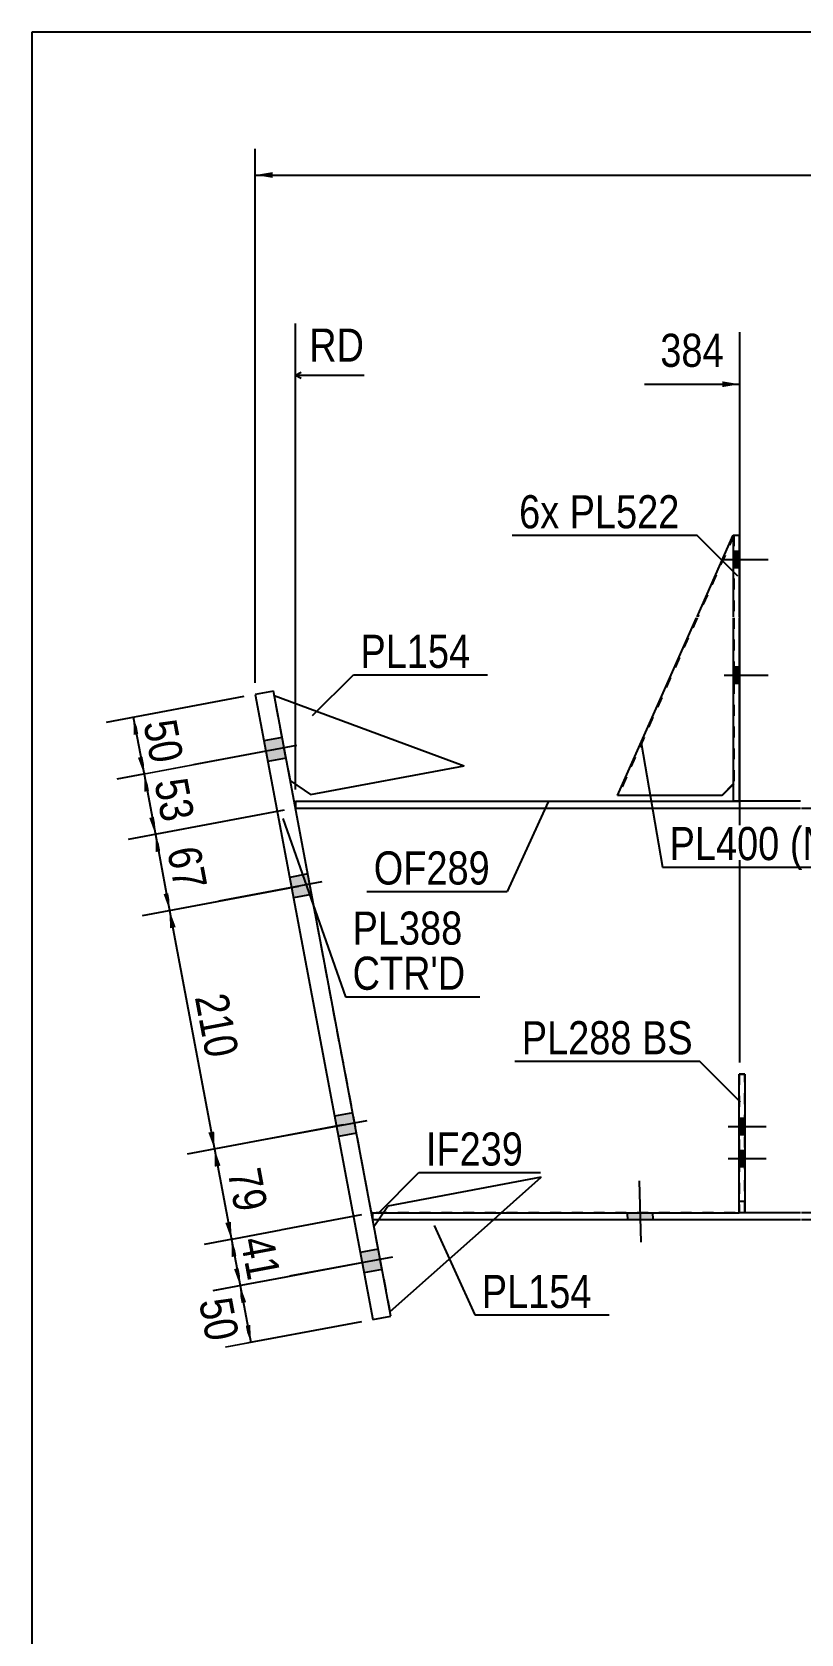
# Model space of a CAD drawing. Header units: millimetres. Extents: x -25 to 377, y -192 to 85.
# Drawn here: x -22.8 to 43.7, y -53.9 to 84.6 of the extents above; entities that cross this region are included whole.
import ezdxf

# ---------------------------------------------------------------- set-up
doc = ezdxf.new("R2010")
doc.units = ezdxf.units.MM
doc.linetypes.add('DXK_LINE_DOT1', pattern=[1.8814, 0.9407, -0.9407])
doc.linetypes.add('DXK_LINE_DOT2', pattern=[3.9198, 1.9599, -1.9599])
doc.styles.add('Arial Narrow', font='ARIALN.TTF', dxfattribs={"height": 0.2})

# ---------------------------------------------------------------- blocks, each defined once
blk = doc.blocks.new('Unknown-627304324-1201')
at = {"color": 5, "linetype": 'Continuous'}
for p, q in [((377.22, 84.6), (-22.78, 84.6)), ((-22.78, 84.6), (-22.78, -192.4))]:
    blk.add_line(p, q, dxfattribs=at)
blk = doc.blocks.new('Part-627304324-1987 - 1602')
at = {"color": 2, "linetype": 'Continuous'}
for p, q in [((6.69, -18.1), (6.69, -17.5)), ((6.69, -17.5), (38.36, -17.5)), ((43.66, -17.5), (38.86, -17.5)), ((51.76, -17.5), (43.76, -17.5)), ((62.31, -17.5), (51.86, -17.5)), ((70.41, -17.5), (62.41, -17.5)), ((81.06, -17.5), (70.51, -17.5)), ((89.16, -17.5), (81.16, -17.5)), ((94.76, -17.5), (89.26, -17.5)), ((100.06, -17.5), (95.26, -17.5)), ((108.16, -17.5), (100.16, -17.5)), ((118.81, -17.5), (108.26, -17.5)), ((126.91, -17.5), (118.91, -17.5)), ((137.56, -17.5), (127.01, -17.5)), ((141.72, -17.5), (137.66, -17.5)), ((141.74, -17.87), (141.72, -17.5)), ((43.66, -18.1), (6.69, -18.1)), ((51.76, -18.1), (43.76, -18.1)), ((62.31, -18.1), (51.86, -18.1)), ((70.41, -18.1), (62.41, -18.1)), ((81.06, -18.1), (70.51, -18.1)), ((89.16, -18.1), (81.16, -18.1)), ((100.06, -18.1), (89.26, -18.1)), ((108.16, -18.1), (100.16, -18.1)), ((118.81, -18.1), (108.26, -18.1)), ((126.91, -18.1), (118.91, -18.1)), ((137.56, -18.1), (127.01, -18.1)), ((141.72, -18.1), (137.66, -18.1))]:
    blk.add_line(p, q, dxfattribs=at)
at = {"color": 7, "linetype": 'DXK_LINE_DOT1'}
for p, q in [((141.75, -18.1), (141.74, -17.87)), ((141.72, -18.1), (141.75, -18.1))]:
    blk.add_line(p, q, dxfattribs=at)
blk = doc.blocks.new('Part-627304324-1982 - 1602')
at = {"color": 2, "linetype": 'Continuous'}
for p, q in [((0, 18.1), (0, 17.5)), ((0, 18.1), (37.86, 18.1)), ((43.66, 18.1), (38.36, 18.1)), ((0, 17.5), (43.66, 17.5))]:
    blk.add_line(p, q, dxfattribs=at)
at = {"color": 7, "linetype": 'DXK_LINE_DOT1'}
blk.add_line((38.36, 18.1), (37.86, 18.1), dxfattribs=at)
blk = doc.blocks.new('Part-627304324-1672 - 1602')
at = {"color": 7, "linetype": 'DXK_LINE_DOT1'}
for p, q in [((6.57, -17.5), (0, 17.5)), ((0, 17.5), (43.66, 17.5)), ((43.76, 17.5), (51.76, 17.5)), ((51.86, 17.5), (62.31, 17.5)), ((62.41, 17.5), (70.41, 17.5)), ((70.51, 17.5), (81.06, 17.5)), ((81.16, 17.5), (89.16, 17.5)), ((89.26, 17.5), (100.06, 17.5)), ((100.16, 17.5), (108.16, 17.5)), ((108.26, 17.5), (118.81, 17.5)), ((118.91, 17.5), (126.91, 17.5)), ((127.01, 17.5), (137.56, 17.5)), ((137.66, 17.5), (141.77, 17.5)), ((141.77, 17.5), (141.77, -17.5)), ((43.66, -17.5), (6.69, -17.5)), ((51.76, -17.5), (43.76, -17.5)), ((62.31, -17.5), (51.86, -17.5)), ((70.41, -17.5), (62.41, -17.5)), ((81.06, -17.5), (70.51, -17.5)), ((89.16, -17.5), (81.16, -17.5)), ((100.06, -17.5), (89.26, -17.5)), ((108.16, -17.5), (100.16, -17.5)), ((118.81, -17.5), (108.26, -17.5)), ((126.91, -17.5), (118.91, -17.5)), ((137.56, -17.5), (127.01, -17.5)), ((141.77, -17.5), (137.66, -17.5))]:
    blk.add_line(p, q, dxfattribs=at)
at = {"color": 2, "linetype": 'Continuous'}
for p, q in [((6.69, -17.5), (6.57, -17.5)), ((141.76, -17.5), (141.72, -17.5))]:
    blk.add_line(p, q, dxfattribs=at)
blk = doc.blocks.new('Bolt-627304324-1611 - 1602')
at = {"linetype": 'Continuous'}
for points in [[(-2.72, 23.3), (-2.38, 21.53), (-0.81, 21.82), (-1.14, 23.59)], [(-2.72, 23.3), (-2.38, 21.53), (-0.81, 21.82), (-1.14, 23.59)], [(-0.5, 11.5), (-0.17, 9.74), (1.4, 10.03), (1.07, 11.8)], [(-0.5, 11.5), (-0.17, 9.74), (1.4, 10.03), (1.07, 11.8)], [(3.37, -9.13), (3.71, -10.9), (5.28, -10.61), (4.95, -8.84)], [(3.37, -9.13), (3.71, -10.9), (5.28, -10.61), (4.95, -8.84)], [(5.59, -20.93), (5.92, -22.7), (7.49, -22.4), (7.16, -20.63)], [(5.59, -20.93), (5.92, -22.7), (7.49, -22.4), (7.16, -20.63)]]:
    blk.add_hatch(color=3, dxfattribs=at).paths.add_polyline_path(points)
at = {"color": 3, "linetype": 'Continuous'}
for p, q in [((-1.14, 23.59), (-2.72, 23.3)), ((-1.14, 23.59), (-2.72, 23.3)), ((0.08, 22.91), (-8.84, 21.23)), ((0.08, 22.91), (-8.84, 21.23)), ((-0.81, 21.82), (-2.38, 21.53)), ((-0.81, 21.82), (-2.38, 21.53)), ((2.29, 11.11), (-6.63, 9.44)), ((2.29, 11.11), (-6.63, 9.44)), ((1.07, 11.8), (-0.5, 11.5)), ((1.07, 11.8), (-0.5, 11.5)), ((1.4, 10.03), (-0.17, 9.74)), ((1.4, 10.03), (-0.17, 9.74)), ((6.17, -9.53), (-2.75, -11.2)), ((6.17, -9.53), (-2.75, -11.2)), ((4.95, -8.84), (3.37, -9.13)), ((4.95, -8.84), (3.37, -9.13)), ((5.28, -10.61), (3.71, -10.9)), ((5.28, -10.61), (3.71, -10.9)), ((7.16, -20.63), (5.59, -20.93)), ((7.16, -20.63), (5.59, -20.93)), ((8.38, -21.32), (-0.54, -22.99)), ((8.38, -21.32), (-0.54, -22.99)), ((7.49, -22.4), (5.92, -22.7)), ((7.49, -22.4), (5.92, -22.7))]:
    blk.add_line(p, q, dxfattribs=at)
blk = doc.blocks.new('Bolt-627304324-1619 - 1602')
at = {"color": 3, "linetype": 'DXK_LINE_DOT2'}
for p, q in [((38.36, -9.32), (38.86, -9.32)), ((37.56, -10.02), (38.86, -10.02)), ((38.36, -10.72), (38.86, -10.72)), ((38.36, -12.1), (38.86, -12.1)), ((37.56, -12.8), (38.86, -12.8)), ((38.36, -13.5), (38.86, -13.5))]:
    blk.add_line(p, q, dxfattribs=at)
blk = doc.blocks.new('Bolt-627304324-2347 - 1602')
at = {"linetype": 'Continuous'}
for points in [[(38.36, 38.3), (38.36, 39.7), (37.86, 39.7), (37.86, 38.3)], [(38.36, 38.3), (38.36, 39.7), (37.86, 39.7), (37.86, 38.3)], [(38.36, 38.3), (38.36, 39.7), (37.86, 39.7), (37.86, 38.3)], [(38.36, 28.3), (38.36, 29.7), (37.86, 29.7), (37.86, 28.3)], [(38.36, 28.3), (38.36, 29.7), (37.86, 29.7), (37.86, 28.3)], [(38.36, 28.3), (38.36, 29.7), (37.86, 29.7), (37.86, 28.3)]]:
    blk.add_hatch(color=3, dxfattribs=at).paths.add_polyline_path(points)
at = {"color": 3, "linetype": 'Continuous'}
for p, q in [((37.06, 39), (40.86, 39)), ((37.06, 39), (40.86, 39)), ((37.06, 39), (40.86, 39)), ((37.86, 39.7), (38.36, 39.7)), ((37.86, 39.7), (38.36, 39.7)), ((37.86, 39.7), (38.36, 39.7)), ((37.86, 38.3), (38.36, 38.3)), ((37.86, 38.3), (38.36, 38.3)), ((37.86, 38.3), (38.36, 38.3)), ((37.86, 29.7), (38.36, 29.7)), ((37.86, 29.7), (38.36, 29.7)), ((37.86, 29.7), (38.36, 29.7)), ((37.06, 29), (40.86, 29)), ((37.06, 29), (40.86, 29)), ((37.06, 29), (40.86, 29)), ((37.86, 28.3), (38.36, 28.3)), ((37.86, 28.3), (38.36, 28.3)), ((37.86, 28.3), (38.36, 28.3))]:
    blk.add_line(p, q, dxfattribs=at)
blk = doc.blocks.new('Part-627304324-1721 - 1602')
at = {"color": 2, "linetype": 'Continuous'}
for p, q in [((21.26, -14.42), (7.99, -16.92)), ((17.79, -17.5), (21.26, -14.42)), ((7.59, -17.5), (7.99, -16.92)), ((6.79, -18.67), (7.18, -18.1)), ((8.18, -26.04), (17.12, -18.1))]:
    blk.add_line(p, q, dxfattribs=at)
at = {"color": 7, "linetype": 'DXK_LINE_DOT1'}
for p, q in [((7.18, -18.1), (7.59, -17.5)), ((17.12, -18.1), (17.79, -17.5)), ((8.18, -26.04), (6.79, -18.67))]:
    blk.add_line(p, q, dxfattribs=at)
blk = doc.blocks.new('Part-627304324-2357 - 1602')
at = {"color": 2, "linetype": 'Continuous'}
for p, q in [((34.73, 34.05), (37.86, 41.1)), ((27.86, 18.6), (34.68, 33.95)), ((37.86, 19.6), (36.86, 18.6)), ((36.86, 18.6), (27.86, 18.6))]:
    blk.add_line(p, q, dxfattribs=at)
at = {"color": 7, "linetype": 'DXK_LINE_DOT1'}
for p, q in [((37.86, 41.1), (37.86, 34.05)), ((37.86, 33.95), (37.86, 19.6))]:
    blk.add_line(p, q, dxfattribs=at)
blk = doc.blocks.new('Part-627304324-2298 - 1602')
at = {"color": 2, "linetype": 'Continuous'}
for p, q in [((37.86, 41.1), (37.86, 34.05)), ((37.86, 41.1), (38.36, 41.1)), ((38.36, 41.1), (38.36, 34.05)), ((37.86, 33.95), (37.86, 18.1)), ((38.36, 33.95), (38.36, 18.1)), ((37.86, 18.1), (38.36, 18.1))]:
    blk.add_line(p, q, dxfattribs=at)
blk = doc.blocks.new('Part-627304324-2335 - 1602')
at = {"color": 2, "linetype": 'Continuous'}
for p, q in [((-1.9, 27.62), (-3.47, 27.33)), ((-3.47, 27.33), (6.68, -26.73)), ((8.25, -26.43), (-1.9, 27.62)), ((6.68, -26.73), (8.25, -26.43))]:
    blk.add_line(p, q, dxfattribs=at)
blk = doc.blocks.new('Part-627304324-2340 - 1602')
at = {"color": 2, "linetype": 'Continuous'}
for p, q in [((-1.83, 27.23), (14.58, 21.15)), ((1.31, 18.66), (14.58, 21.15)), ((-0.44, 19.86), (1.31, 18.66))]:
    blk.add_line(p, q, dxfattribs=at)
at = {"color": 7, "linetype": 'DXK_LINE_DOT1'}
blk.add_line((-0.44, 19.86), (-1.83, 27.23), dxfattribs=at)
blk = doc.blocks.new('Bolt-627304324-2341 - 1602')
at = {"linetype": 'Continuous'}
blk.add_hatch(color=3, dxfattribs=at).paths.add_polyline_path([(28.73, -18.16), (30.93, -18.1), (30.91, -17.44), (28.72, -17.5)])
blk.add_hatch(color=3, dxfattribs=at).paths.add_polyline_path([(28.73, -18.16), (30.93, -18.1), (30.91, -17.44), (28.72, -17.5)])
at = {"color": 3, "linetype": 'Continuous'}
for p, q in [((29.89, -20.04), (29.74, -14.74)), ((29.89, -20.04), (29.74, -14.74)), ((28.73, -18.16), (28.72, -17.5)), ((28.73, -18.16), (28.72, -17.5)), ((30.93, -18.1), (30.91, -17.44)), ((30.93, -18.1), (30.91, -17.44))]:
    blk.add_line(p, q, dxfattribs=at)
blk = doc.blocks.new('Part-627304324-2362 - 1602')
at = {"color": 2, "linetype": 'Continuous'}
for p, q in [((38.36, -17.5), (38.36, -5.5)), ((38.36, -5.5), (38.86, -5.5)), ((38.86, -5.5), (38.86, -17.5)), ((38.86, -17.5), (38.36, -17.5))]:
    blk.add_line(p, q, dxfattribs=at)
at = {"color": 7, "linetype": 'DXK_LINE_DOT1'}
blk.add_line((38.36, -16.5), (38.86, -16.5), dxfattribs=at)
blk = doc.blocks.new('Bolt-627304324-2363 - 1602')
at = {"linetype": 'Continuous'}
for points in [[(38.36, -9.32), (38.36, -10.72), (38.86, -10.72), (38.86, -9.32)], [(38.36, -12.1), (38.36, -13.5), (38.86, -13.5), (38.86, -12.1)]]:
    blk.add_hatch(color=3, dxfattribs=at).paths.add_polyline_path(points)
at = {"color": 3, "linetype": 'Continuous'}
for p, q in [((38.36, -9.32), (38.86, -9.32)), ((37.41, -10.02), (40.71, -10.02)), ((38.36, -10.72), (38.86, -10.72)), ((38.36, -12.1), (38.86, -12.1)), ((37.41, -12.8), (40.71, -12.8)), ((38.36, -13.5), (38.86, -13.5))]:
    blk.add_line(p, q, dxfattribs=at)
blk = doc.blocks.new('Part-627304324-2383 - 1602')
at = {"color": 7, "linetype": 'DXK_LINE_DOT1'}
for p, q in [((38.36, -5.5), (38.36, -17.5)), ((38.86, -5.5), (38.36, -5.5)), ((38.86, -17.5), (38.86, -5.5))]:
    blk.add_line(p, q, dxfattribs=at)
blk = doc.blocks.new('Part-627304324-2388 - 1602')
at = {"color": 7, "linetype": 'DXK_LINE_DOT1'}
for p, q in [((37.91, 41.1), (34.78, 34.05)), ((37.91, 41.1), (37.91, 34.05)), ((34.73, 33.95), (27.91, 18.6)), ((37.91, 33.95), (37.91, 19.6)), ((37.91, 19.6), (37.86, 19.55)), ((36.86, 18.6), (27.91, 18.6))]:
    blk.add_line(p, q, dxfattribs=at)
at = {"color": 2, "linetype": 'Continuous'}
for p, q in [((37.86, 19.55), (36.91, 18.6)), ((36.91, 18.6), (36.86, 18.6))]:
    blk.add_line(p, q, dxfattribs=at)
blk = doc.blocks.new('StraightDimension-627304324-11019 - 1602')
at = {"linetype": 'Continuous'}
for points in [[(-5.51, -21.32), (-5.54, -19.8), (-5.02, -21.22)], [(-4.82, -22.27), (-4.79, -23.79), (-5.31, -22.36)]]:
    blk.add_hatch(color=7, dxfattribs=at).paths.add_polyline_path(points)
at = {"color": 7, "linetype": 'Continuous'}
for p, q in [((5.7, -17.68), (-7.9, -20.24)), ((-5.54, -19.8), (-4.79, -23.79)), ((6.34, -21.7), (-7.15, -24.24))]:
    blk.add_line(p, q, dxfattribs=at)
at = {"color": 0}
blk.add_wipeout([(-4.57, -24.15), (-0.44, -23.38), (-1.34, -18.6), (-5.46, -19.38)], dxfattribs=at)
at = {"color": 3, "style": 'Arial Narrow'}
blk.add_text('41', height=2.863, rotation=-79.3661, dxfattribs=at).set_placement((-4.76, -19.86))
blk = doc.blocks.new('StraightDimension-627304324-11018 - 1602')
at = {"linetype": 'Continuous'}
for points in [[(-4.76, -25.31), (-4.79, -23.79), (-4.26, -25.22)], [(-3.9, -27.19), (-3.86, -28.71), (-4.39, -27.28)]]:
    blk.add_hatch(color=7, dxfattribs=at).paths.add_polyline_path(points)
at = {"color": 7, "linetype": 'Continuous'}
for p, q in [((6.34, -21.7), (-7, -24.21)), ((-4.79, -23.79), (-3.86, -28.71)), ((5.7, -26.91), (-6.08, -29.12))]:
    blk.add_line(p, q, dxfattribs=at)
at = {"color": 0}
blk.add_wipeout([(-8.15, -29.44), (-4.03, -28.66), (-4.92, -23.89), (-9.05, -24.67)], dxfattribs=at)
at = {"color": 3, "style": 'Arial Narrow'}
blk.add_text('50', height=2.863, rotation=-79.3661, dxfattribs=at).set_placement((-8.35, -25.15))
blk = doc.blocks.new('StraightDimension-627304324-11020 - 1602')
at = {"linetype": 'Continuous'}
for points in [[(-6.97, -13.51), (-7, -11.99), (-6.48, -13.42)], [(-5.57, -18.28), (-5.54, -19.8), (-6.06, -18.37)]]:
    blk.add_hatch(color=7, dxfattribs=at).paths.add_polyline_path(points)
at = {"color": 7, "linetype": 'Continuous'}
for p, q in [((4.13, -9.9), (-9.36, -12.43)), ((-7, -11.99), (-5.54, -19.8)), ((5.7, -17.68), (-7.9, -20.24))]:
    blk.add_line(p, q, dxfattribs=at)
at = {"color": 0}
blk.add_wipeout([(-5.68, -18.25), (-1.55, -17.48), (-2.44, -12.7), (-6.57, -13.48)], dxfattribs=at)
at = {"color": 3, "style": 'Arial Narrow'}
blk.add_text('79', height=2.863, rotation=-79.3661, dxfattribs=at).set_placement((-5.87, -13.96))
blk = doc.blocks.new('StraightDimension-627304324-11021 - 1602')
at = {"linetype": 'Continuous'}
for points in [[(-10.85, 7.11), (-10.88, 8.63), (-10.35, 7.2)], [(-7.03, -10.47), (-7, -11.99), (-7.53, -10.56)]]:
    blk.add_hatch(color=7, dxfattribs=at).paths.add_polyline_path(points)
at = {"color": 7, "linetype": 'Continuous'}
for p, q in [((0.26, 10.72), (-13.24, 8.19)), ((-10.88, 8.63), (-7, -11.99)), ((4.13, -9.9), (-9.36, -12.43))]:
    blk.add_line(p, q, dxfattribs=at)
at = {"color": 0}
blk.add_wipeout([(-8.18, -4.94), (-4.05, -4.16), (-5.28, 2.41), (-9.41, 1.63)], dxfattribs=at)
at = {"color": 3, "style": 'Arial Narrow'}
blk.add_text('210', height=2.863, rotation=-79.3661, dxfattribs=at).set_placement((-8.71, 1.15))
blk = doc.blocks.new('StraightDimension-627304324-11022 - 1602')
at = {"linetype": 'Continuous'}
for points in [[(-12.08, 13.7), (-12.11, 15.22), (-11.59, 13.8)], [(-10.91, 10.15), (-10.88, 8.63), (-11.4, 10.06)]]:
    blk.add_hatch(color=7, dxfattribs=at).paths.add_polyline_path(points)
at = {"color": 7, "linetype": 'Continuous'}
for p, q in [((-0.98, 17.32), (-14.47, 14.78)), ((-12.11, 15.22), (-10.88, 8.63)), ((0.26, 10.72), (-13.24, 8.19))]:
    blk.add_line(p, q, dxfattribs=at)
at = {"color": 0}
blk.add_wipeout([(-10.9, 9.57), (-6.77, 10.35), (-7.67, 15.12), (-11.8, 14.34)], dxfattribs=at)
at = {"color": 3, "style": 'Arial Narrow'}
blk.add_text('67', height=2.863, rotation=-79.3661, dxfattribs=at).set_placement((-11.1, 13.86))
blk = doc.blocks.new('StraightDimension-627304324-11023 - 1602')
at = {"linetype": 'Continuous'}
for points in [[(-13.06, 18.91), (-13.09, 20.43), (-12.57, 19.01)], [(-12.15, 16.75), (-12.11, 15.22), (-12.64, 16.65)]]:
    blk.add_hatch(color=7, dxfattribs=at).paths.add_polyline_path(points)
at = {"color": 7, "linetype": 'Continuous'}
for p, q in [((-4.39, 22.07), (-15.45, 19.99)), ((-13.09, 20.43), (-12.11, 15.22)), ((-0.98, 17.32), (-14.47, 14.78))]:
    blk.add_line(p, q, dxfattribs=at)
at = {"color": 0}
blk.add_wipeout([(-12.01, 15.47), (-7.88, 16.25), (-8.78, 21.02), (-12.9, 20.24)], dxfattribs=at)
at = {"color": 3, "style": 'Arial Narrow'}
blk.add_text('53', height=2.863, rotation=-79.3661, dxfattribs=at).set_placement((-12.2, 19.76))
blk = doc.blocks.new('StraightDimension-627304324-11024 - 1602')
at = {"linetype": 'Continuous'}
for points in [[(-13.98, 23.83), (-14.02, 25.35), (-13.49, 23.92)], [(-13.12, 21.95), (-13.09, 20.43), (-13.62, 21.86)]]:
    blk.add_hatch(color=7, dxfattribs=at).paths.add_polyline_path(points)
at = {"color": 7, "linetype": 'Continuous'}
for p, q in [((-4.46, 27.14), (-16.37, 24.91)), ((-14.02, 25.35), (-13.09, 20.43)), ((-4.39, 22.07), (-15.45, 19.99))]:
    blk.add_line(p, q, dxfattribs=at)
at = {"color": 0}
blk.add_wipeout([(-12.96, 20.53), (-8.83, 21.31), (-9.73, 26.08), (-13.86, 25.31)], dxfattribs=at)
at = {"color": 3, "style": 'Arial Narrow'}
blk.add_text('50', height=2.863, rotation=-79.3661, dxfattribs=at).set_placement((-13.15, 24.83))
blk = doc.blocks.new('StraightDimension-627304324-13144 - 1602')
at = {"linetype": 'Continuous'}
blk.add_hatch(color=7, dxfattribs=at).paths.add_polyline_path([(36.91, 54.4), (38.41, 54.15), (36.91, 53.9)])
at = {"color": 7, "linetype": 'Continuous'}
for p, q in [((38.41, -4.5), (38.41, 58.65)), ((30.18, 54.15), (38.41, 54.15))]:
    blk.add_line(p, q, dxfattribs=at)
at = {"color": 0, "linetype": 'Continuous'}
blk.add_wipeout([(6.53, 55.5), (6.53, 59.7), (0.59, 59.7), (0.59, 55.5)], dxfattribs=at)
at = {"color": 7, "linetype": 'Continuous'}
for p, q in [((0, 19.1), (0, 59.4)), ((0.5, 55.15), (0, 54.9)), ((0.5, 54.65), (0, 54.9)), ((5.93, 54.9), (0, 54.9))]:
    blk.add_line(p, q, dxfattribs=at)
at = {"color": 3, "linetype": 'Continuous', "style": 'Arial Narrow'}
blk.add_text('RD', height=2.863, dxfattribs=at).set_placement((1.19, 56.1))
at = {"color": 0}
blk.add_wipeout([(37.63, 55.05), (37.63, 59.25), (30.95, 59.25), (30.95, 55.05)], dxfattribs=at)
at = {"color": 3, "style": 'Arial Narrow'}
blk.add_text('384', height=2.863, dxfattribs=at).set_placement((31.55, 55.65))
blk = doc.blocks.new('StraightDimension-627304324-16945 - 1602')
at = {"linetype": 'Continuous'}
blk.add_hatch(color=7, dxfattribs=at).paths.add_polyline_path([(-1.97, 71.99), (-3.47, 72.24), (-1.97, 72.49)])
at = {"color": 7, "linetype": 'Continuous'}
for p, q in [((-3.47, 28.33), (-3.47, 74.49)), ((-3.47, 72.24), (363.18, 72.24))]:
    blk.add_line(p, q, dxfattribs=at)
blk = doc.blocks.new('Mark-627304324-8583 - 1602')
at = {"color": 0}
blk.add_wipeout([(19.69, -13.41), (19.69, -10.41), (11.28, -10.41), (11.28, -13.41)], dxfattribs=at)
blk.add_wipeout([(19.69, -13.41), (19.69, -10.41), (11.28, -10.41), (11.28, -13.41)], dxfattribs=at)
at = {"color": 7, "linetype": 'Continuous'}
for p, q in [((7.15, -17.55), (10.68, -14.01)), ((10.68, -14.01), (21.19, -14.01))]:
    blk.add_line(p, q, dxfattribs=at)
at = {"color": 3, "style": 'Arial Narrow'}
blk.add_text('IF239', height=2.863, dxfattribs=at).set_placement((11.28, -13.41))
blk = doc.blocks.new('MarkSet-627304324-8507 - 1602')
at = {"color": 0}
for points in [[(29.07, -3.79), (29.07, -0.79), (19.57, -0.79), (19.57, -3.79)], [(34.35, -3.79), (34.35, -0.79), (29.97, -0.79), (29.97, -3.79)]]:
    blk.add_wipeout(points, dxfattribs=at)
for points in [[(29.07, -3.79), (29.07, -0.79), (19.57, -0.79), (19.57, -3.79)], [(34.35, -3.79), (34.35, -0.79), (29.97, -0.79), (29.97, -3.79)]]:
    blk.add_wipeout(points, dxfattribs=at)
at = {"color": 7, "linetype": 'Continuous'}
for p in [(18.97, -4.39), (38.49, -7.93)]:
    blk.add_line(p, (34.95, -4.39), dxfattribs=at)
at = {"color": 3, "style": 'Arial Narrow'}
for s, p in [('PL288', (19.57, -3.79)), ('BS', (29.97, -3.79))]:
    blk.add_text(s, height=2.863, dxfattribs=at).set_placement(p)
blk = doc.blocks.new('MarkSet-627304324-8541 - 1602')
at = {"color": 7, "linetype": 'Continuous'}
blk.add_line((38.25, 37.55), (34.71, 41.09), dxfattribs=at)
at = {"color": 0}
for points in [[(22.81, 41.69), (22.81, 44.69), (19.34, 44.69), (19.34, 41.69)], [(33.21, 41.69), (33.21, 44.69), (23.71, 44.69), (23.71, 41.69)]]:
    blk.add_wipeout(points, dxfattribs=at)
for points in [[(22.81, 41.69), (22.81, 44.69), (19.34, 44.69), (19.34, 41.69)], [(33.21, 41.69), (33.21, 44.69), (23.71, 44.69), (23.71, 41.69)]]:
    blk.add_wipeout(points, dxfattribs=at)
at = {"color": 7, "linetype": 'Continuous'}
blk.add_line((18.74, 41.09), (34.71, 41.09), dxfattribs=at)
at = {"color": 3, "style": 'Arial Narrow'}
for s, p in [('6x', (19.34, 41.69)), ('PL522', (23.71, 41.69))]:
    blk.add_text(s, height=2.863, dxfattribs=at).set_placement(p)
blk = doc.blocks.new('Mark-627304324-8550 - 1602')
at = {"color": 0}
blk.add_wipeout([(25.62, -25.73), (25.62, -22.73), (16.11, -22.73), (16.11, -25.73)], dxfattribs=at)
blk.add_wipeout([(25.62, -25.73), (25.62, -22.73), (16.11, -22.73), (16.11, -25.73)], dxfattribs=at)
at = {"color": 7, "linetype": 'Continuous'}
for p, q in [((11.98, -18.59), (15.51, -26.33)), ((15.51, -26.33), (27.12, -26.33))]:
    blk.add_line(p, q, dxfattribs=at)
at = {"color": 3, "style": 'Arial Narrow'}
blk.add_text('PL154', height=2.863, dxfattribs=at).set_placement((16.11, -25.73))
blk = doc.blocks.new('Mark-627304324-8580 - 1602')
at = {"color": 7, "linetype": 'Continuous'}
blk.add_line((21.85, 18.03), (18.32, 10.29), dxfattribs=at)
at = {"color": 0}
blk.add_wipeout([(16.82, 10.89), (16.82, 13.89), (6.77, 13.89), (6.77, 10.89)], dxfattribs=at)
blk.add_wipeout([(16.82, 10.89), (16.82, 13.89), (6.77, 13.89), (6.77, 10.89)], dxfattribs=at)
at = {"color": 7, "linetype": 'Continuous'}
blk.add_line((6.17, 10.29), (18.32, 10.29), dxfattribs=at)
at = {"color": 3, "style": 'Arial Narrow'}
blk.add_text('OF289', height=2.863, dxfattribs=at).set_placement((6.77, 10.89))
blk = doc.blocks.new('Mark-627304324-8619 - 1602')
at = {"color": 0}
for points in [[(14.45, 5.69), (14.45, 8.69), (4.94, 8.69), (4.94, 5.69)], [(14.7, 1.79), (14.7, 4.79), (4.94, 4.79), (4.94, 1.79)]]:
    blk.add_wipeout(points, dxfattribs=at)
for points in [[(14.45, 5.69), (14.45, 8.69), (4.94, 8.69), (4.94, 5.69)], [(14.7, 1.79), (14.7, 4.79), (4.94, 4.79), (4.94, 1.79)]]:
    blk.add_wipeout(points, dxfattribs=at)
at = {"color": 7, "linetype": 'Continuous'}
for p, q in [((-1.08, 16.61), (4.34, 1.19)), ((4.34, 1.19), (15.95, 1.19))]:
    blk.add_line(p, q, dxfattribs=at)
at = {"color": 3, "style": 'Arial Narrow'}
blk.add_text('PL388', height=2.863, dxfattribs=at).set_placement((4.94, 5.69))
at = {"color": 1, "style": 'Arial Narrow'}
blk.add_text("CTR'D", height=2.863, dxfattribs=at).set_placement((4.94, 1.79))
blk = doc.blocks.new('Mark-627304324-8622 - 1602')
at = {"color": 0}
blk.add_wipeout([(15.12, 29.62), (15.12, 32.62), (5.62, 32.62), (5.62, 29.62)], dxfattribs=at)
blk.add_wipeout([(15.12, 29.62), (15.12, 32.62), (5.62, 32.62), (5.62, 29.62)], dxfattribs=at)
at = {"color": 7, "linetype": 'Continuous'}
for p, q in [((1.48, 25.49), (5.02, 29.02)), ((5.02, 29.02), (16.62, 29.02))]:
    blk.add_line(p, q, dxfattribs=at)
at = {"color": 3, "style": 'Arial Narrow'}
blk.add_text('PL154', height=2.863, dxfattribs=at).set_placement((5.62, 29.62))
blk = doc.blocks.new('Mark-627304324-8625 - 1602')
at = {"color": 0}
for points in [[(41.85, 13), (41.85, 16), (32.35, 16), (32.35, 13)], [(50.42, 13), (50.42, 16), (42.75, 16), (42.75, 13)]]:
    blk.add_wipeout(points, dxfattribs=at)
for points in [[(41.85, 13), (41.85, 16), (32.35, 16), (32.35, 13)], [(50.42, 13), (50.42, 16), (42.75, 16), (42.75, 13)]]:
    blk.add_wipeout(points, dxfattribs=at)
at = {"color": 7, "linetype": 'Continuous'}
for p, q in [((29.89, 23.13), (31.75, 12.4)), ((31.75, 12.4), (51.02, 12.4))]:
    blk.add_line(p, q, dxfattribs=at)
at = {"color": 3, "style": 'Arial Narrow'}
for s, p in [('PL400', (32.35, 13)), ('(N/', (42.75, 13)), ('S)', (47.13, 13))]:
    blk.add_text(s, height=2.863, dxfattribs=at).set_placement(p)

msp = doc.modelspace()

# ---------------------------------------------------------------- block references
for name in ['Unknown-627304324-1201', 'Part-627304324-2357 - 1602', 'Part-627304324-2388 - 1602', 'Part-627304324-2298 - 1602', 'Bolt-627304324-2347 - 1602', 'Part-627304324-2335 - 1602', 'Part-627304324-2340 - 1602', 'Bolt-627304324-1611 - 1602', 'Part-627304324-1982 - 1602', 'Part-627304324-1672 - 1602', 'Part-627304324-2362 - 1602', 'Part-627304324-2383 - 1602', 'Bolt-627304324-2363 - 1602', 'Bolt-627304324-1619 - 1602', 'Part-627304324-1721 - 1602', 'Bolt-627304324-2341 - 1602', 'Part-627304324-1987 - 1602']:
    msp.add_blockref(name, (0, 0))

# ---------------------------------------------------------------- next in the draw order: block references
for name in ['Mark-627304324-8583 - 1602', 'StraightDimension-627304324-11019 - 1602', 'Mark-627304324-8550 - 1602']:
    msp.add_blockref(name, (0, 0))

# ---------------------------------------------------------------- next in the draw order: block references
for name in ['StraightDimension-627304324-11020 - 1602', 'StraightDimension-627304324-11018 - 1602']:
    msp.add_blockref(name, (0, 0))

# ---------------------------------------------------------------- next in the draw order: block references
msp.add_blockref('StraightDimension-627304324-11021 - 1602', (0, 0))

# ---------------------------------------------------------------- next in the draw order: block references
msp.add_blockref('StraightDimension-627304324-11022 - 1602', (0, 0))

# ---------------------------------------------------------------- next in the draw order: block references
for name in ['StraightDimension-627304324-13144 - 1602', 'StraightDimension-627304324-11023 - 1602']:
    msp.add_blockref(name, (0, 0))

# ---------------------------------------------------------------- next in the draw order: block references
for name in ['StraightDimension-627304324-16945 - 1602', 'StraightDimension-627304324-11024 - 1602', 'Mark-627304324-8580 - 1602', 'MarkSet-627304324-8507 - 1602']:
    msp.add_blockref(name, (0, 0))

# ---------------------------------------------------------------- next in the draw order: block references
for name in ['MarkSet-627304324-8541 - 1602', 'Mark-627304324-8622 - 1602', 'Mark-627304324-8625 - 1602', 'Mark-627304324-8619 - 1602']:
    msp.add_blockref(name, (0, 0))

doc.saveas('drawing.dxf')
